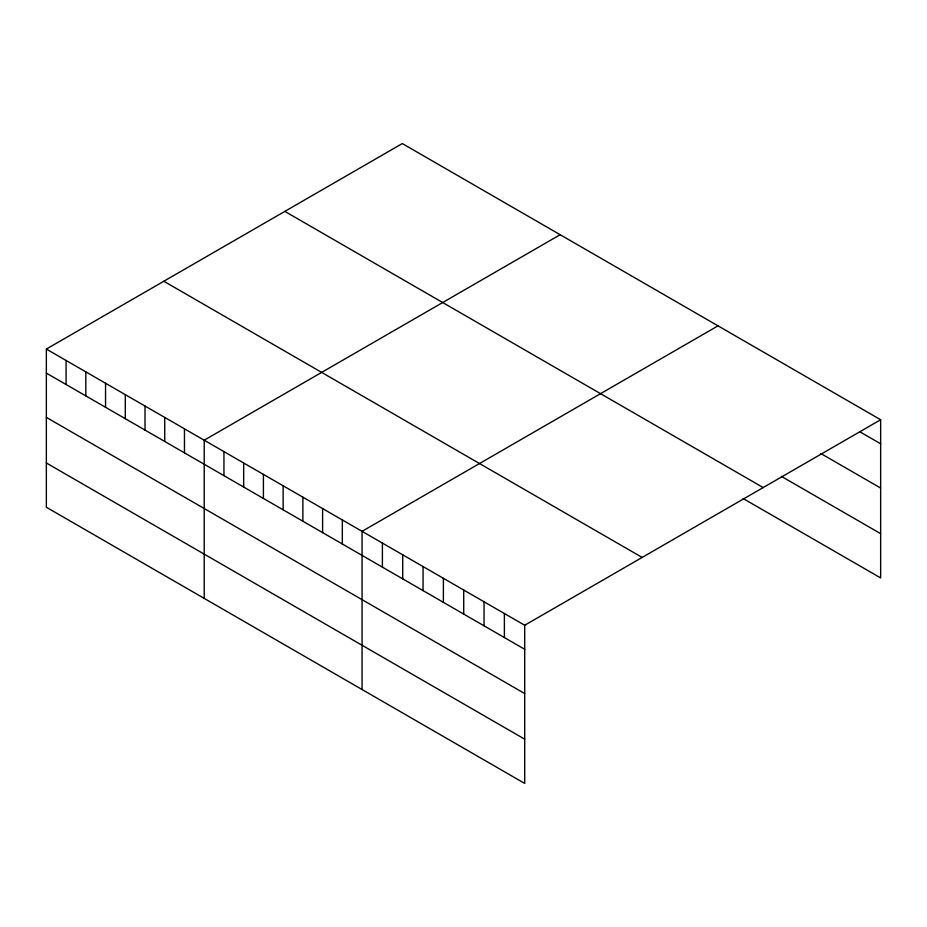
<?xml version="1.0" encoding="UTF-8"?>
<svg xmlns="http://www.w3.org/2000/svg" width="927" height="927" viewBox="0 0 927 927"><rect width="100%" height="100%" fill="white"/><g stroke="black" fill="none" stroke-linecap="round" stroke-linejoin="round"><path stroke-width="1.39" d="M46.35 349.073L524.705 625.25L524.705 783.431L46.35 507.254L46.35 349.073L402.295 143.569L880.65 419.746L880.65 577.927L743.118 498.529M560.151 234.716L204.207 440.209L204.207 598.39M718.008 325.852L362.063 531.345L362.063 689.526M524.705 625.25L880.65 419.746M860.314 432.063L880.65 443.79M820.858 453.535L880.65 488.054M781.391 476.362L880.65 533.662M284.832 211.391L763.188 487.567M163.812 281.252L642.168 557.44M46.35 373.118L524.705 649.294M46.35 417.382L524.705 693.558M46.35 462.99L524.705 739.167M504.381 613.512L504.381 637.556M484.045 601.774L484.045 625.818M463.72 590.035L463.72 614.08M443.384 578.297L443.384 602.341M423.06 566.559L423.06 590.603M402.724 554.821L402.724 578.865M382.399 543.083L382.399 567.127M342.33 519.954L342.33 543.998M322.608 508.564L322.608 532.608M302.874 497.173L302.874 521.217M283.141 485.783L283.141 509.827M263.407 474.392L263.407 498.436M243.674 462.99L243.674 487.046M223.94 451.6L223.94 475.644M184.473 428.819L184.473 452.863M164.739 417.428L164.739 441.472M145.006 406.038L145.006 430.082M125.284 394.647L125.284 418.691M105.551 383.245L105.551 407.289M85.817 371.854L85.817 395.899M66.084 360.464L66.084 384.508"/></g></svg>
